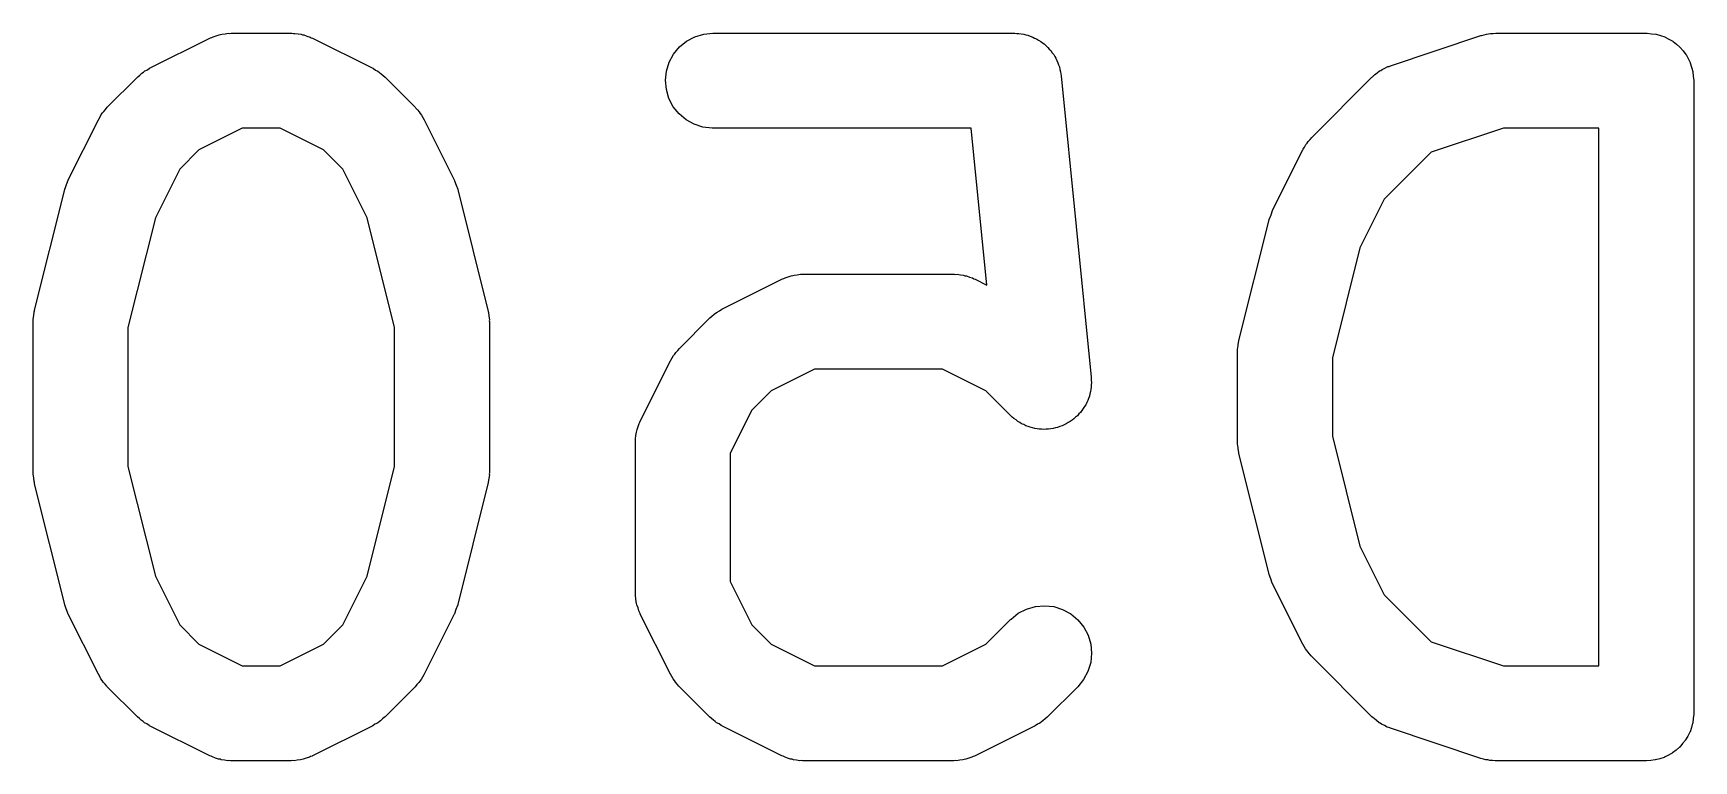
# Model space of a CAD drawing. Extents: x 1.7 to 12.3, y -5.9 to -2.3.
# Drawn here: x 9.0461 to 9.1495, y -3.227 to -3.1817 of the extents above; entities that cross this region are included whole.
import ezdxf

# ---------------------------------------------------------------- set-up
doc = ezdxf.new("R2010")
doc.units = 0
doc.header["$MEASUREMENT"] = 0
doc.layers.add('BLACK', color=7, linetype='CONTINUOUS')

msp = doc.modelspace()

# ---------------------------------------------------------------- linework, layer by layer
at = {"layer": 'BLACK', "linetype": 'CONTINUOUS'}
for p, q in [((9.05337, -3.18392), (9.05712, -3.18205)), ((9.05712, -3.18205), (9.05716, -3.18203)), ((9.05716, -3.18203), (9.05724, -3.182)), ((9.05724, -3.182), (9.05732, -3.18196)), ((9.05732, -3.18196), (9.05751, -3.1819)), ((9.05751, -3.1819), (9.0577, -3.18183)), ((9.0577, -3.18183), (9.05779, -3.18182)), ((9.05779, -3.18182), (9.05787, -3.18179)), ((9.05787, -3.18179), (9.05807, -3.18177)), ((9.05807, -3.18177), (9.05827, -3.18174)), ((9.05827, -3.18174), (9.05836, -3.18175)), ((9.05836, -3.18175), (9.05844, -3.18174)), ((9.05844, -3.18174), (9.06219, -3.18174)), ((9.06219, -3.18174), (9.06223, -3.18174)), ((9.06223, -3.18174), (9.06232, -3.18175)), ((9.06232, -3.18175), (9.06241, -3.18175)), ((9.06241, -3.18175), (9.06261, -3.18178)), ((9.06261, -3.18178), (9.06281, -3.1818)), ((9.06281, -3.1818), (9.06289, -3.18183)), ((9.06289, -3.18183), (9.06297, -3.18184)), ((9.06297, -3.18184), (9.06316, -3.18192)), ((9.06316, -3.18192), (9.06336, -3.18198)), ((9.06336, -3.18198), (9.06343, -3.18202)), ((9.06343, -3.18202), (9.06351, -3.18205)), ((9.06351, -3.18205), (9.06726, -3.18392)), ((9.08636, -3.18259), (9.0868, -3.18223)), ((9.0868, -3.18223), (9.08731, -3.18196)), ((9.08731, -3.18196), (9.08787, -3.18179)), ((9.08787, -3.18179), (9.08844, -3.18174)), ((9.08844, -3.18174), (9.10719, -3.18174)), ((9.10719, -3.18174), (9.10723, -3.18174)), ((9.10723, -3.18174), (9.10736, -3.18175)), ((9.10736, -3.18175), (9.10749, -3.18175)), ((9.10749, -3.18175), (9.10764, -3.18178)), ((9.10764, -3.18178), (9.1078, -3.1818)), ((9.1078, -3.1818), (9.10793, -3.18184)), ((9.10793, -3.18184), (9.10805, -3.18187)), ((9.10805, -3.18187), (9.1082, -3.18193)), ((9.1082, -3.18193), (9.10835, -3.18198)), ((9.10835, -3.18198), (9.10846, -3.18204)), ((9.10846, -3.18204), (9.10859, -3.18209)), ((9.10859, -3.18209), (9.10872, -3.18218)), ((9.10872, -3.18218), (9.10885, -3.18225)), ((9.10885, -3.18225), (9.10896, -3.18234)), ((9.10896, -3.18234), (9.10906, -3.18241)), ((9.13062, -3.18376), (9.13625, -3.18189)), ((9.13625, -3.18189), (9.13629, -3.18188)), ((9.13629, -3.18188), (9.13645, -3.18184)), ((9.13645, -3.18184), (9.13661, -3.18179)), ((9.13661, -3.18179), (9.13673, -3.18178)), ((9.13673, -3.18178), (9.13685, -3.18176)), ((9.13685, -3.18176), (9.13702, -3.18175)), ((9.13702, -3.18175), (9.13718, -3.18174)), ((9.13718, -3.18174), (9.14656, -3.18174)), ((9.14656, -3.18174), (9.14658, -3.18174)), ((9.14658, -3.18174), (9.14658, -3.18174)), ((9.14658, -3.18174), (9.14658, -3.18174)), ((9.14658, -3.18174), (9.1466, -3.18174)), ((9.1466, -3.18174), (9.14688, -3.18177)), ((9.14688, -3.18177), (9.14715, -3.1818)), ((9.14715, -3.1818), (9.14716, -3.1818)), ((9.14716, -3.1818), (9.14717, -3.1818)), ((9.14717, -3.1818), (9.14743, -3.18189)), ((9.14743, -3.18189), (9.1477, -3.18197)), ((9.1477, -3.18197), (9.14771, -3.18197)), ((9.14771, -3.18197), (9.14772, -3.18198)), ((9.14772, -3.18198), (9.14796, -3.18211)), ((9.14796, -3.18211), (9.14821, -3.18224)), ((9.14821, -3.18224), (9.14822, -3.18225)), ((9.14822, -3.18225), (9.14822, -3.18225)), ((9.14822, -3.18225), (9.14844, -3.18243)), ((9.08572, -3.18355), (9.08599, -3.18304)), ((9.08599, -3.18304), (9.08636, -3.18259)), ((9.10906, -3.18241), (9.10918, -3.18252)), ((9.10918, -3.18252), (9.1093, -3.18262)), ((9.1093, -3.18262), (9.10938, -3.18273)), ((9.10938, -3.18273), (9.10947, -3.18282)), ((9.10947, -3.18282), (9.10956, -3.18295)), ((9.10956, -3.18295), (9.10966, -3.18307)), ((9.10966, -3.18307), (9.10972, -3.18319)), ((9.10972, -3.18319), (9.10979, -3.1833)), ((9.10979, -3.1833), (9.10985, -3.18344)), ((9.14844, -3.18243), (9.14865, -3.18261)), ((9.14865, -3.18261), (9.14866, -3.18262)), ((9.14866, -3.18262), (9.14867, -3.18262)), ((9.14867, -3.18262), (9.14884, -3.18284)), ((9.14884, -3.18284), (9.14902, -3.18306)), ((9.14902, -3.18306), (9.14902, -3.18307)), ((9.14902, -3.18307), (9.14903, -3.18307)), ((9.14903, -3.18307), (9.14916, -3.18332)), ((9.14916, -3.18332), (9.14929, -3.18356)), ((9.05263, -3.18445), (9.05276, -3.18434)), ((9.05276, -3.18434), (9.05288, -3.18423)), ((9.05288, -3.18423), (9.05299, -3.18417)), ((9.05299, -3.18417), (9.05308, -3.18409)), ((9.05308, -3.18409), (9.05323, -3.18401)), ((9.05323, -3.18401), (9.05337, -3.18392)), ((9.06726, -3.18392), (9.0673, -3.18394)), ((9.0673, -3.18394), (9.06744, -3.18403)), ((9.06744, -3.18403), (9.06758, -3.18411)), ((9.06758, -3.18411), (9.06768, -3.18419)), ((9.06768, -3.18419), (9.06778, -3.18426)), ((9.06778, -3.18426), (9.0679, -3.18437)), ((9.0679, -3.18437), (9.06803, -3.18448)), ((9.08549, -3.18467), (9.08555, -3.1841)), ((9.08555, -3.1841), (9.08572, -3.18355)), ((9.10985, -3.18344), (9.10992, -3.18358)), ((9.10992, -3.18358), (9.10996, -3.18371)), ((9.10996, -3.18371), (9.11001, -3.18383)), ((9.11001, -3.18383), (9.11004, -3.18399)), ((9.11004, -3.18399), (9.11009, -3.18414)), ((9.11009, -3.18414), (9.1101, -3.18427)), ((9.1101, -3.18427), (9.11012, -3.1844)), ((9.11012, -3.1844), (9.112, -3.20314)), ((9.1295, -3.18445), (9.12957, -3.18439)), ((9.12957, -3.18439), (9.12963, -3.18433)), ((9.12963, -3.18433), (9.12979, -3.18421)), ((9.12979, -3.18421), (9.12995, -3.18409)), ((9.12995, -3.18409), (9.13003, -3.18405)), ((9.13003, -3.18405), (9.1301, -3.184)), ((9.1301, -3.184), (9.13028, -3.18392)), ((9.13028, -3.18392), (9.13046, -3.18382)), ((9.13046, -3.18382), (9.13055, -3.1838)), ((9.13055, -3.1838), (9.13062, -3.18376)), ((9.14929, -3.18356), (9.14929, -3.18357)), ((9.14929, -3.18357), (9.14929, -3.18358)), ((9.14929, -3.18358), (9.14937, -3.18385)), ((9.14937, -3.18385), (9.14945, -3.18412)), ((9.14945, -3.18412), (9.14945, -3.18413)), ((9.14945, -3.18413), (9.14946, -3.18414)), ((9.14946, -3.18414), (9.14948, -3.18441)), ((9.14948, -3.18441), (9.14951, -3.18469)), ((9.05073, -3.18635), (9.05261, -3.18448)), ((9.05261, -3.18448), (9.05263, -3.18445)), ((9.06803, -3.18448), (9.0699, -3.18635)), ((9.08554, -3.18524), (9.08549, -3.18467)), ((9.0857, -3.1858), (9.08554, -3.18524)), ((9.12572, -3.18823), (9.12947, -3.18448)), ((9.12947, -3.18448), (9.1295, -3.18445)), ((9.14951, -3.18469), (9.14951, -3.22406)), ((9.05063, -3.18648), (9.05073, -3.18635)), ((9.0699, -3.18635), (9.06993, -3.18638)), ((9.06993, -3.18638), (9.07004, -3.18651)), ((9.08597, -3.18631), (9.0857, -3.1858)), ((9.08633, -3.18676), (9.08597, -3.18631)), ((9.0483, -3.19087), (9.05018, -3.18712)), ((9.05018, -3.18712), (9.0502, -3.18708)), ((9.0502, -3.18708), (9.05029, -3.18694)), ((9.05029, -3.18694), (9.05036, -3.1868)), ((9.05036, -3.1868), (9.05044, -3.1867)), ((9.05044, -3.1867), (9.05051, -3.1866)), ((9.05051, -3.1866), (9.05063, -3.18648)), ((9.07004, -3.18651), (9.07015, -3.18663)), ((9.07015, -3.18663), (9.07022, -3.18674)), ((9.07022, -3.18674), (9.07029, -3.18683)), ((9.07029, -3.18683), (9.07037, -3.18698)), ((9.07037, -3.18698), (9.07046, -3.18712)), ((9.07046, -3.18712), (9.07233, -3.19087)), ((9.08677, -3.18713), (9.08633, -3.18676)), ((9.08728, -3.1874), (9.08677, -3.18713)), ((9.08782, -3.18758), (9.08728, -3.1874)), ((9.05914, -3.18764), (9.05644, -3.18899)), ((9.06149, -3.18764), (9.05914, -3.18764)), ((9.06419, -3.18899), (9.06149, -3.18764)), ((9.0884, -3.18764), (9.08782, -3.18758)), ((9.08844, -3.18764), (9.0884, -3.18764)), ((9.10451, -3.18764), (9.08844, -3.18764)), ((9.10549, -3.19741), (9.10451, -3.18764)), ((9.12543, -3.18858), (9.1255, -3.18847)), ((9.1255, -3.18847), (9.12562, -3.18835)), ((9.12562, -3.18835), (9.12572, -3.18823)), ((9.13766, -3.18764), (9.13315, -3.18915)), ((9.1436, -3.18764), (9.13766, -3.18764)), ((9.1436, -3.22111), (9.1436, -3.18764)), ((9.05644, -3.18899), (9.05524, -3.19019)), ((9.06539, -3.19019), (9.06419, -3.18899)), ((9.12329, -3.19274), (9.12517, -3.18899)), ((9.12517, -3.18899), (9.12519, -3.18896)), ((9.12519, -3.18896), (9.12528, -3.18882)), ((9.12528, -3.18882), (9.12536, -3.18867)), ((9.12536, -3.18867), (9.12543, -3.18858)), ((9.13315, -3.18915), (9.13024, -3.19206)), ((9.05524, -3.19019), (9.05373, -3.19322)), ((9.06691, -3.19322), (9.06539, -3.19019)), ((9.0462, -3.19897), (9.04808, -3.19147)), ((9.04808, -3.19147), (9.04809, -3.19143)), ((9.04809, -3.19142), (9.0481, -3.19141)), ((9.04809, -3.19143), (9.04809, -3.19142)), ((9.0481, -3.19141), (9.04819, -3.19115)), ((9.04819, -3.19115), (9.04829, -3.19089)), ((9.04829, -3.19089), (9.0483, -3.19088)), ((9.0483, -3.19088), (9.0483, -3.19087)), ((9.07233, -3.19087), (9.07235, -3.19091)), ((9.07235, -3.19091), (9.07236, -3.19092)), ((9.07236, -3.19092), (9.07236, -3.19093)), ((9.07236, -3.19093), (9.07245, -3.19119)), ((9.07245, -3.19119), (9.07255, -3.19145)), ((9.07255, -3.19145), (9.07255, -3.19146)), ((9.07255, -3.19146), (9.07256, -3.19147)), ((9.07256, -3.19147), (9.07443, -3.19897)), ((9.13024, -3.19206), (9.12872, -3.19509)), ((9.05373, -3.19322), (9.05202, -3.20005)), ((9.06861, -3.20005), (9.06691, -3.19322)), ((9.12119, -3.20085), (9.12307, -3.19335)), ((9.12307, -3.19335), (9.12308, -3.19331)), ((9.12308, -3.1933), (9.12309, -3.19328)), ((9.12308, -3.19331), (9.12308, -3.1933)), ((9.12309, -3.19328), (9.12319, -3.19303)), ((9.12319, -3.19303), (9.12328, -3.19277)), ((9.12328, -3.19277), (9.12329, -3.19276)), ((9.12329, -3.19276), (9.12329, -3.19274)), ((9.12872, -3.19509), (9.12701, -3.20193)), ((9.09341, -3.19682), (9.09349, -3.19679)), ((9.09349, -3.19679), (9.09369, -3.19677)), ((9.09369, -3.19677), (9.09389, -3.19674)), ((9.09389, -3.19674), (9.09398, -3.19674)), ((9.09398, -3.19674), (9.09406, -3.19674)), ((9.09406, -3.19674), (9.10344, -3.19674)), ((9.10344, -3.19674), (9.10348, -3.19674)), ((9.10348, -3.19674), (9.10356, -3.19675)), ((9.10356, -3.19675), (9.10365, -3.19674)), ((9.10365, -3.19674), (9.10385, -3.19678)), ((9.10385, -3.19678), (9.10405, -3.1968)), ((9.10405, -3.1968), (9.10413, -3.19683)), ((9.08899, -3.19892), (9.09274, -3.19705)), ((9.09274, -3.19705), (9.09278, -3.19703)), ((9.09278, -3.19703), (9.09286, -3.197)), ((9.09286, -3.197), (9.09294, -3.19696)), ((9.09294, -3.19696), (9.09313, -3.1969)), ((9.09313, -3.1969), (9.09332, -3.19683)), ((9.09332, -3.19683), (9.09341, -3.19682)), ((9.10413, -3.19683), (9.10422, -3.19684)), ((9.10422, -3.19684), (9.10441, -3.19691)), ((9.10441, -3.19691), (9.1046, -3.19697)), ((9.1046, -3.19697), (9.10468, -3.19702)), ((9.10468, -3.19702), (9.10476, -3.19705)), ((9.10476, -3.19705), (9.10549, -3.19741)), ((9.04612, -3.19954), (9.04615, -3.19931)), ((9.04612, -3.19959), (9.04612, -3.19954)), ((9.04612, -3.19965), (9.04612, -3.19959)), ((9.04612, -3.19969), (9.04612, -3.19965)), ((9.04612, -3.20906), (9.04612, -3.19969)), ((9.04615, -3.19931), (9.04618, -3.19907)), ((9.04618, -3.19907), (9.0462, -3.19902)), ((9.0462, -3.19902), (9.0462, -3.19897)), ((9.07443, -3.19897), (9.07444, -3.19901)), ((9.07444, -3.19901), (9.07445, -3.19906)), ((9.07445, -3.19906), (9.07446, -3.19911)), ((9.07446, -3.19911), (9.07449, -3.19935)), ((9.07449, -3.19935), (9.07452, -3.19958)), ((9.07452, -3.19958), (9.07451, -3.19964)), ((9.07451, -3.19964), (9.07452, -3.19969)), ((9.07452, -3.19969), (9.07452, -3.20906)), ((9.08635, -3.20135), (9.08823, -3.19948)), ((9.08823, -3.19948), (9.08825, -3.19945)), ((9.08825, -3.19945), (9.08838, -3.19934)), ((9.08838, -3.19934), (9.08851, -3.19923)), ((9.08851, -3.19923), (9.08861, -3.19916)), ((9.08861, -3.19916), (9.08871, -3.19909)), ((9.08871, -3.19909), (9.08885, -3.19901)), ((9.08885, -3.19901), (9.08899, -3.19892)), ((9.05202, -3.20005), (9.05202, -3.2087)), ((9.06861, -3.2087), (9.06861, -3.20005)), ((9.12114, -3.20118), (9.12117, -3.20095)), ((9.12117, -3.20095), (9.12119, -3.2009)), ((9.12119, -3.2009), (9.12119, -3.20085)), ((9.08582, -3.20208), (9.08591, -3.20194)), ((9.08591, -3.20194), (9.08599, -3.2018)), ((9.08599, -3.2018), (9.08606, -3.2017)), ((9.08606, -3.2017), (9.08613, -3.2016)), ((9.08613, -3.2016), (9.08625, -3.20148)), ((9.08625, -3.20148), (9.08635, -3.20135)), ((9.12111, -3.20142), (9.12114, -3.20118)), ((9.12111, -3.20147), (9.12111, -3.20142)), ((9.12111, -3.20152), (9.12111, -3.20147)), ((9.12111, -3.20156), (9.12111, -3.20152)), ((9.12111, -3.20719), (9.12111, -3.20156)), ((9.12701, -3.20193), (9.12701, -3.20682)), ((9.08392, -3.20587), (9.0858, -3.20212)), ((9.0858, -3.20212), (9.08582, -3.20208)), ((9.09476, -3.20264), (9.09206, -3.20399)), ((9.10274, -3.20264), (9.09476, -3.20264)), ((9.10544, -3.20399), (9.10274, -3.20264)), ((9.09206, -3.20399), (9.09087, -3.20519)), ((9.10697, -3.20553), (9.10544, -3.20399)), ((9.11195, -3.20404), (9.11191, -3.20418)), ((9.11197, -3.2039), (9.11195, -3.20404)), ((9.112, -3.20376), (9.11197, -3.2039)), ((9.112, -3.20314), (9.112, -3.20319)), ((9.112, -3.20319), (9.112, -3.20333)), ((9.112, -3.20333), (9.11201, -3.20347)), ((9.11201, -3.20347), (9.112, -3.20361)), ((9.112, -3.20361), (9.112, -3.20376)), ((9.11157, -3.20497), (9.1115, -3.2051)), ((9.11165, -3.20486), (9.11157, -3.20497)), ((9.11171, -3.20472), (9.11165, -3.20486)), ((9.11178, -3.20459), (9.11171, -3.20472)), ((9.11182, -3.20446), (9.11178, -3.20459)), ((9.11188, -3.20433), (9.11182, -3.20446)), ((9.11191, -3.20418), (9.11188, -3.20433)), ((9.08379, -3.20622), (9.08385, -3.20602)), ((9.08385, -3.20602), (9.08389, -3.20595)), ((9.08389, -3.20595), (9.08392, -3.20587)), ((9.09087, -3.20519), (9.08952, -3.20788)), ((9.10708, -3.20562), (9.10697, -3.20553)), ((9.10718, -3.20572), (9.10708, -3.20562)), ((9.10731, -3.2058), (9.10718, -3.20572)), ((9.10742, -3.20589), (9.10731, -3.2058)), ((9.10754, -3.20596), (9.10742, -3.20589)), ((9.10766, -3.20604), (9.10754, -3.20596)), ((9.1078, -3.20609), (9.10766, -3.20604)), ((9.10793, -3.20616), (9.1078, -3.20609)), ((9.1103, -3.20611), (9.11018, -3.20617)), ((9.11043, -3.20605), (9.1103, -3.20611)), ((9.11056, -3.20597), (9.11043, -3.20605)), ((9.11069, -3.2059), (9.11056, -3.20597)), ((9.1108, -3.20581), (9.11069, -3.2059)), ((9.11092, -3.20574), (9.1108, -3.20581)), ((9.11102, -3.20563), (9.11092, -3.20574)), ((9.11113, -3.20554), (9.11102, -3.20563)), ((9.11123, -3.20543), (9.11113, -3.20554)), ((9.11133, -3.20533), (9.11123, -3.20543)), ((9.11141, -3.20521), (9.11133, -3.20533)), ((9.1115, -3.2051), (9.11141, -3.20521)), ((9.08361, -3.20715), (9.08362, -3.20706)), ((9.08361, -3.20719), (9.08361, -3.20715)), ((9.08362, -3.20697), (9.08365, -3.20677)), ((9.08362, -3.20706), (9.08362, -3.20697)), ((9.08365, -3.20677), (9.08368, -3.20657)), ((9.08368, -3.20657), (9.0837, -3.20649)), ((9.0837, -3.20649), (9.08372, -3.2064)), ((9.08372, -3.2064), (9.08379, -3.20622)), ((9.10806, -3.20621), (9.10793, -3.20616)), ((9.10819, -3.20626), (9.10806, -3.20621)), ((9.10834, -3.20629), (9.10819, -3.20626)), ((9.10848, -3.20633), (9.10834, -3.20629)), ((9.10862, -3.20635), (9.10848, -3.20633)), ((9.10876, -3.20637), (9.10862, -3.20635)), ((9.1089, -3.20638), (9.10876, -3.20637)), ((9.10905, -3.20639), (9.1089, -3.20638)), ((9.10919, -3.20638), (9.10905, -3.20639)), ((9.10933, -3.20638), (9.10919, -3.20638)), ((9.10948, -3.20635), (9.10933, -3.20638)), ((9.10962, -3.20634), (9.10948, -3.20635)), ((9.10976, -3.2063), (9.10962, -3.20634)), ((9.1099, -3.20627), (9.10976, -3.2063)), ((9.11004, -3.20621), (9.1099, -3.20627)), ((9.11018, -3.20617), (9.11004, -3.20621)), ((9.12701, -3.20682), (9.12872, -3.21366)), ((9.08361, -3.21656), (9.08361, -3.20719)), ((9.08952, -3.20788), (9.08952, -3.21586)), ((9.12111, -3.20724), (9.12111, -3.20719)), ((9.12111, -3.20729), (9.12111, -3.20724)), ((9.12114, -3.20753), (9.12111, -3.20729)), ((9.12116, -3.20776), (9.12114, -3.20753)), ((9.12118, -3.20781), (9.12116, -3.20776)), ((9.12119, -3.20786), (9.12118, -3.20781)), ((9.12119, -3.2079), (9.12119, -3.20786)), ((9.12307, -3.2154), (9.12119, -3.2079)), ((9.04612, -3.20911), (9.04612, -3.20906)), ((9.04612, -3.20917), (9.04612, -3.20911)), ((9.04615, -3.2094), (9.04612, -3.20917)), ((9.05202, -3.2087), (9.05373, -3.21553)), ((9.06691, -3.21553), (9.06861, -3.2087)), ((9.07452, -3.20921), (9.07448, -3.20944)), ((9.07452, -3.2091), (9.07451, -3.20916)), ((9.07451, -3.20916), (9.07452, -3.20921)), ((9.07452, -3.20906), (9.07452, -3.2091)), ((9.04617, -3.20964), (9.04615, -3.2094)), ((9.04619, -3.20969), (9.04617, -3.20964)), ((9.04619, -3.20974), (9.04619, -3.20969)), ((9.0462, -3.20978), (9.04619, -3.20974)), ((9.04808, -3.21728), (9.0462, -3.20978)), ((9.07443, -3.20978), (9.07256, -3.21728)), ((9.07444, -3.20973), (9.07443, -3.20978)), ((9.07445, -3.20968), (9.07444, -3.20973)), ((9.07448, -3.20944), (9.07445, -3.20968)), ((9.12872, -3.21366), (9.13024, -3.21669)), ((9.12307, -3.21542), (9.12307, -3.2154)), ((9.12308, -3.21543), (9.12307, -3.21542)), ((9.05373, -3.21553), (9.05524, -3.21856)), ((9.06539, -3.21856), (9.06691, -3.21553)), ((9.08952, -3.21586), (9.09087, -3.21856)), ((9.12317, -3.21568), (9.12308, -3.21543)), ((9.12326, -3.21595), (9.12317, -3.21568)), ((9.12327, -3.21596), (9.12326, -3.21595)), ((9.12327, -3.21597), (9.12327, -3.21596)), ((9.12329, -3.21601), (9.12327, -3.21597)), ((9.12517, -3.21976), (9.12329, -3.21601)), ((9.04808, -3.21729), (9.04808, -3.21728)), ((9.04809, -3.2173), (9.04808, -3.21729)), ((9.04818, -3.21756), (9.04809, -3.2173)), ((9.07254, -3.21734), (9.07244, -3.2176)), ((9.07255, -3.21732), (9.07254, -3.21733)), ((9.07254, -3.21733), (9.07254, -3.21734)), ((9.07256, -3.21728), (9.07255, -3.21732)), ((9.08362, -3.21665), (9.08361, -3.21656)), ((9.08362, -3.21673), (9.08362, -3.21665)), ((9.08365, -3.21693), (9.08362, -3.21673)), ((9.08367, -3.21713), (9.08365, -3.21693)), ((9.08369, -3.21722), (9.08367, -3.21713)), ((9.08371, -3.2173), (9.08369, -3.21722)), ((9.08378, -3.21749), (9.08371, -3.2173)), ((9.08383, -3.21769), (9.08378, -3.21749)), ((9.10796, -3.21757), (9.10852, -3.21741)), ((9.10852, -3.21741), (9.10909, -3.21736)), ((9.10909, -3.21736), (9.10966, -3.21742)), ((9.10966, -3.21742), (9.11021, -3.21759)), ((9.13024, -3.21669), (9.13315, -3.2196)), ((9.04827, -3.21782), (9.04818, -3.21756)), ((9.04828, -3.21783), (9.04827, -3.21782)), ((9.04828, -3.21784), (9.04828, -3.21783)), ((9.0483, -3.21788), (9.04828, -3.21784)), ((9.05018, -3.22163), (9.0483, -3.21788)), ((9.07233, -3.21788), (9.07046, -3.22163)), ((9.07234, -3.21787), (9.07233, -3.21788)), ((9.07244, -3.2176), (9.07234, -3.21786)), ((9.07234, -3.21786), (9.07234, -3.21787)), ((9.08387, -3.21776), (9.08383, -3.21769)), ((9.0839, -3.21784), (9.08387, -3.21776)), ((9.08392, -3.21788), (9.0839, -3.21784)), ((9.0858, -3.22163), (9.08392, -3.21788)), ((9.10544, -3.21976), (9.10697, -3.21822)), ((9.10697, -3.21822), (9.107, -3.21819)), ((9.107, -3.21819), (9.10745, -3.21783)), ((9.10745, -3.21783), (9.10796, -3.21757)), ((9.11021, -3.21759), (9.11072, -3.21787)), ((9.11072, -3.21787), (9.11116, -3.21824)), ((9.11116, -3.21824), (9.11153, -3.21869)), ((9.05524, -3.21856), (9.05644, -3.21976)), ((9.06419, -3.21976), (9.06539, -3.21856)), ((9.09087, -3.21856), (9.09206, -3.21976)), ((9.11153, -3.21869), (9.1118, -3.2192)), ((9.1118, -3.2192), (9.11196, -3.21975)), ((9.05644, -3.21976), (9.05914, -3.22111)), ((9.06149, -3.22111), (9.06419, -3.21976)), ((9.09206, -3.21976), (9.09476, -3.22111)), ((9.10274, -3.22111), (9.10544, -3.21976)), ((9.11196, -3.21975), (9.11201, -3.22032)), ((9.11201, -3.22032), (9.11196, -3.22089)), ((9.12526, -3.2199), (9.12517, -3.21976)), ((9.12533, -3.22004), (9.12526, -3.2199)), ((9.12541, -3.22014), (9.12533, -3.22004)), ((9.12547, -3.22024), (9.12541, -3.22014)), ((9.12559, -3.22036), (9.12547, -3.22024)), ((9.12569, -3.22049), (9.12559, -3.22036)), ((9.12572, -3.22052), (9.12569, -3.22049)), ((9.12947, -3.22427), (9.12572, -3.22052)), ((9.13315, -3.2196), (9.13766, -3.22111)), ((9.05027, -3.22177), (9.05018, -3.22163)), ((9.05914, -3.22111), (9.06149, -3.22111)), ((9.07046, -3.22163), (9.07044, -3.22167)), ((9.08589, -3.22177), (9.0858, -3.22163)), ((9.09476, -3.22111), (9.10274, -3.22111)), ((9.11179, -3.22145), (9.11151, -3.22195)), ((9.11196, -3.22089), (9.11179, -3.22145)), ((9.13766, -3.22111), (9.1436, -3.22111)), ((9.05034, -3.22192), (9.05027, -3.22177)), ((9.05042, -3.22201), (9.05034, -3.22192)), ((9.05048, -3.22212), (9.05042, -3.22201)), ((9.0506, -3.22224), (9.05048, -3.22212)), ((9.0507, -3.22237), (9.0506, -3.22224)), ((9.05073, -3.2224), (9.0507, -3.22237)), ((9.05261, -3.22427), (9.05073, -3.2224)), ((9.0699, -3.2224), (9.06803, -3.22427)), ((9.07001, -3.22227), (9.0699, -3.2224)), ((9.07013, -3.22215), (9.07001, -3.22227)), ((9.07019, -3.22205), (9.07013, -3.22215)), ((9.07027, -3.22195), (9.07019, -3.22205)), ((9.07035, -3.22181), (9.07027, -3.22195)), ((9.07044, -3.22167), (9.07035, -3.22181)), ((9.08596, -3.22192), (9.08589, -3.22177)), ((9.08604, -3.22201), (9.08596, -3.22192)), ((9.0861, -3.22212), (9.08604, -3.22201)), ((9.08622, -3.22224), (9.0861, -3.22212)), ((9.08632, -3.22237), (9.08622, -3.22224)), ((9.08635, -3.2224), (9.08632, -3.22237)), ((9.08823, -3.22427), (9.08635, -3.2224)), ((9.11115, -3.2224), (9.10927, -3.22427)), ((9.11151, -3.22195), (9.11115, -3.2224)), ((9.05273, -3.22438), (9.05261, -3.22427)), ((9.05285, -3.22449), (9.05273, -3.22438)), ((9.05296, -3.22456), (9.05285, -3.22449)), ((9.05305, -3.22464), (9.05296, -3.22456)), ((9.0532, -3.22472), (9.05305, -3.22464)), ((9.05334, -3.22481), (9.0532, -3.22472)), ((9.06755, -3.22466), (9.0674, -3.22474)), ((9.06765, -3.22459), (9.06755, -3.22466)), ((9.06775, -3.22452), (9.06765, -3.22459)), ((9.06787, -3.22441), (9.06775, -3.22452)), ((9.068, -3.2243), (9.06787, -3.22441)), ((9.06803, -3.22427), (9.068, -3.2243)), ((9.08835, -3.22438), (9.08823, -3.22427)), ((9.08847, -3.22449), (9.08835, -3.22438)), ((9.08858, -3.22456), (9.08847, -3.22449)), ((9.08867, -3.22464), (9.08858, -3.22456)), ((9.08882, -3.22472), (9.08867, -3.22464)), ((9.08896, -3.22481), (9.08882, -3.22472)), ((9.10879, -3.22466), (9.10865, -3.22474)), ((9.10889, -3.22459), (9.10879, -3.22466)), ((9.10899, -3.22452), (9.10889, -3.22459)), ((9.10912, -3.22441), (9.10899, -3.22452)), ((9.10924, -3.2243), (9.10912, -3.22441)), ((9.10927, -3.22427), (9.10924, -3.2243)), ((9.12954, -3.22433), (9.12947, -3.22427)), ((9.1296, -3.22439), (9.12954, -3.22433)), ((9.12976, -3.22451), (9.1296, -3.22439)), ((9.12992, -3.22464), (9.12976, -3.22451)), ((9.12999, -3.22468), (9.12992, -3.22464)), ((9.13006, -3.22473), (9.12999, -3.22468)), ((9.13025, -3.22482), (9.13006, -3.22473)), ((9.14944, -3.22467), (9.14936, -3.22494)), ((9.14945, -3.22466), (9.14944, -3.22467)), ((9.14948, -3.22438), (9.14945, -3.22465)), ((9.14945, -3.22465), (9.14945, -3.22466)), ((9.14951, -3.2241), (9.14948, -3.22438)), ((9.14951, -3.22406), (9.14951, -3.22408)), ((9.14951, -3.22408), (9.14951, -3.22408)), ((9.14951, -3.22408), (9.14951, -3.22408)), ((9.14951, -3.22408), (9.14951, -3.2241)), ((9.05337, -3.22483), (9.05334, -3.22481)), ((9.05712, -3.2267), (9.05337, -3.22483)), ((9.06726, -3.22483), (9.06351, -3.2267)), ((9.0674, -3.22474), (9.06726, -3.22483)), ((9.08899, -3.22483), (9.08896, -3.22481)), ((9.09274, -3.2267), (9.08899, -3.22483)), ((9.10851, -3.22483), (9.10476, -3.2267)), ((9.10865, -3.22474), (9.10851, -3.22483)), ((9.13042, -3.22491), (9.13025, -3.22482)), ((9.13051, -3.22494), (9.13042, -3.22491)), ((9.13059, -3.22497), (9.13051, -3.22494)), ((9.13062, -3.22499), (9.13059, -3.22497)), ((9.13625, -3.22686), (9.13062, -3.22499)), ((9.14899, -3.22573), (9.14881, -3.22594)), ((9.149, -3.22572), (9.14899, -3.22573)), ((9.14914, -3.22547), (9.149, -3.22571)), ((9.149, -3.22571), (9.149, -3.22572)), ((9.14927, -3.22522), (9.14914, -3.22547)), ((9.14928, -3.2252), (9.14927, -3.22521)), ((9.14927, -3.22521), (9.14927, -3.22522)), ((9.14936, -3.22494), (9.14928, -3.2252)), ((9.0572, -3.22673), (9.05712, -3.2267)), ((9.05728, -3.22677), (9.0572, -3.22673)), ((9.05747, -3.22684), (9.05728, -3.22677)), ((9.06332, -3.22679), (9.06312, -3.22685)), ((9.06339, -3.22675), (9.06332, -3.22679)), ((9.06348, -3.22672), (9.06339, -3.22675)), ((9.06351, -3.2267), (9.06348, -3.22672)), ((9.09282, -3.22673), (9.09274, -3.2267)), ((9.0929, -3.22677), (9.09282, -3.22673)), ((9.09309, -3.22684), (9.0929, -3.22677)), ((9.10456, -3.22679), (9.10437, -3.22685)), ((9.10464, -3.22675), (9.10456, -3.22679)), ((9.10472, -3.22672), (9.10464, -3.22675)), ((9.10476, -3.2267), (9.10472, -3.22672)), ((9.14766, -3.2268), (9.1474, -3.22688)), ((9.14767, -3.22679), (9.14766, -3.2268)), ((9.14768, -3.22679), (9.14767, -3.22679)), ((9.14793, -3.22666), (9.14768, -3.22679)), ((9.14817, -3.22653), (9.14793, -3.22666)), ((9.14818, -3.22652), (9.14817, -3.22653)), ((9.14819, -3.22652), (9.14818, -3.22652)), ((9.14841, -3.22634), (9.14819, -3.22652)), ((9.14862, -3.22617), (9.14841, -3.22634)), ((9.14863, -3.22616), (9.14862, -3.22617)), ((9.14864, -3.22616), (9.14863, -3.22616)), ((9.14881, -3.22594), (9.14864, -3.22616)), ((9.05766, -3.22691), (9.05747, -3.22684)), ((9.05775, -3.22692), (9.05766, -3.22691)), ((9.05783, -3.22695), (9.05775, -3.22692)), ((9.05803, -3.22697), (9.05783, -3.22695)), ((9.05823, -3.22701), (9.05803, -3.22697)), ((9.05831, -3.227), (9.05823, -3.22701)), ((9.0584, -3.22701), (9.05831, -3.227)), ((9.05844, -3.22701), (9.0584, -3.22701)), ((9.06219, -3.22701), (9.05844, -3.22701)), ((9.06228, -3.227), (9.06219, -3.22701)), ((9.06237, -3.22701), (9.06228, -3.227)), ((9.06256, -3.22698), (9.06237, -3.22701)), ((9.06277, -3.22696), (9.06256, -3.22698)), ((9.06285, -3.22693), (9.06277, -3.22696)), ((9.06293, -3.22692), (9.06285, -3.22693)), ((9.06312, -3.22685), (9.06293, -3.22692)), ((9.09328, -3.22691), (9.09309, -3.22684)), ((9.09337, -3.22692), (9.09328, -3.22691)), ((9.09345, -3.22695), (9.09337, -3.22692)), ((9.09365, -3.22697), (9.09345, -3.22695)), ((9.09385, -3.22701), (9.09365, -3.22697)), ((9.09394, -3.227), (9.09385, -3.22701)), ((9.09402, -3.22701), (9.09394, -3.227)), ((9.09406, -3.22701), (9.09402, -3.22701)), ((9.10344, -3.22701), (9.09406, -3.22701)), ((9.10352, -3.227), (9.10344, -3.22701)), ((9.10361, -3.22701), (9.10352, -3.227)), ((9.10381, -3.22698), (9.10361, -3.22701)), ((9.10401, -3.22696), (9.10381, -3.22698)), ((9.10409, -3.22693), (9.10401, -3.22696)), ((9.10418, -3.22692), (9.10409, -3.22693)), ((9.10437, -3.22685), (9.10418, -3.22692)), ((9.13641, -3.2269), (9.13625, -3.22686)), ((9.13657, -3.22695), (9.13641, -3.2269)), ((9.13669, -3.22696), (9.13657, -3.22695)), ((9.13681, -3.22699), (9.13669, -3.22696)), ((9.13698, -3.22699), (9.13681, -3.22699)), ((9.13714, -3.22701), (9.13698, -3.22699)), ((9.13718, -3.22701), (9.13714, -3.22701)), ((9.14656, -3.22701), (9.13718, -3.22701)), ((9.14683, -3.22699), (9.14656, -3.22701)), ((9.14711, -3.22696), (9.14683, -3.22699)), ((9.14712, -3.22696), (9.14711, -3.22696)), ((9.14713, -3.22696), (9.14712, -3.22696)), ((9.1474, -3.22688), (9.14713, -3.22696))]:
    msp.add_line(p, q, dxfattribs=at)

doc.saveas('drawing.dxf')
